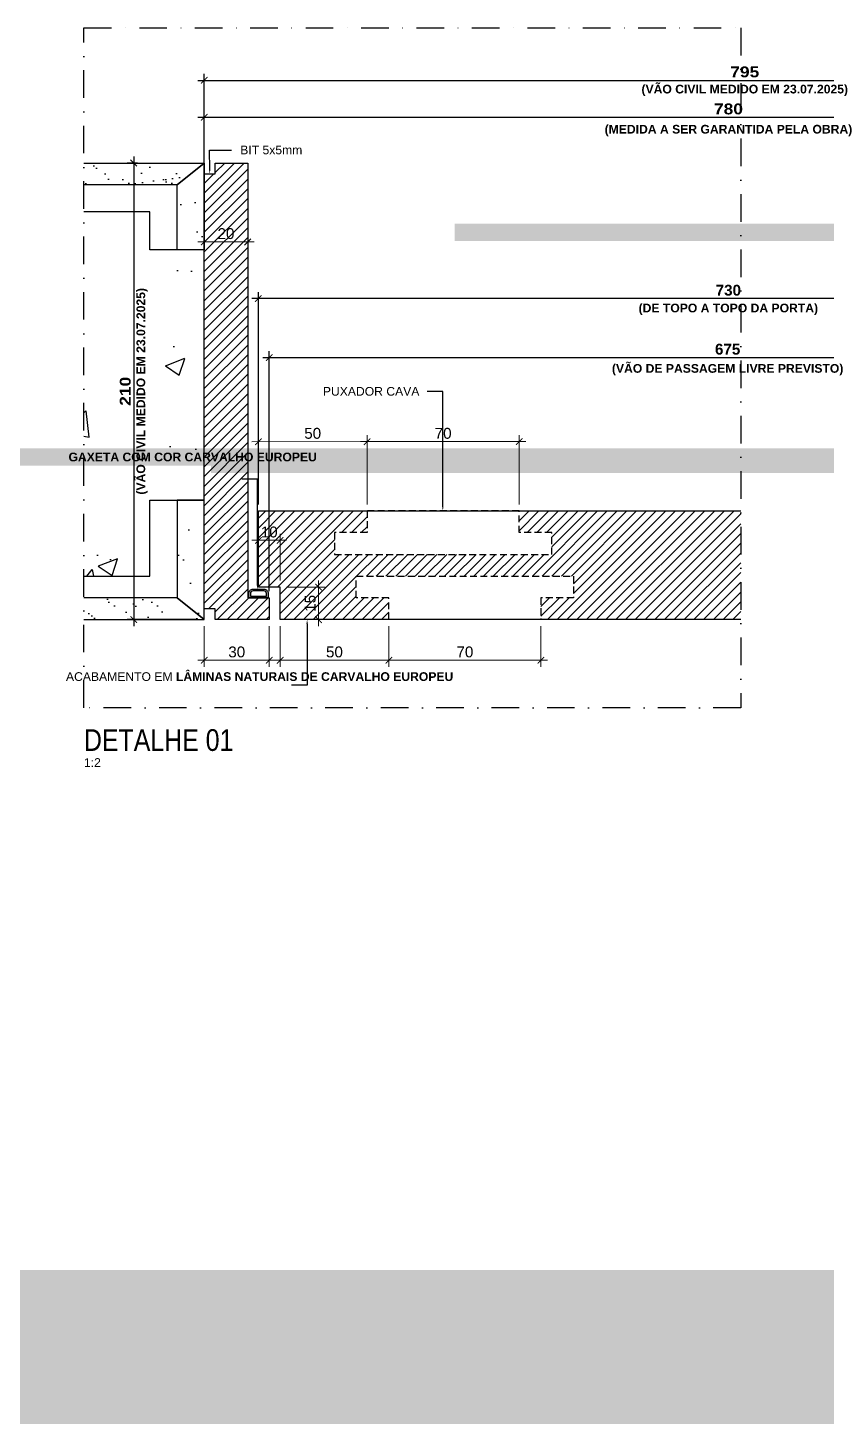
# Model space of a CAD drawing. Header units: millimetres. Extents: x -63251 to 507826, y 5339 to 217512.
# Drawn here: x 80951 to 81318, y 89180 to 89819 of the extents above; entities that cross this region are included whole.
import ezdxf
from ezdxf import colors
from ezdxf.entities.mleader import LeaderData, LeaderLine
from ezdxf.math import Vec2, Vec3

# ---------------------------------------------------------------- set-up
doc = ezdxf.new("R2010")
doc.units = ezdxf.units.MM
doc.header["$PDMODE"] = 3
doc.linetypes.add('TRAÇO 1-1', pattern=[9.525, 6.35, -3.175])
doc.linetypes.add('TRAÇO E PONTO 1-1', pattern=[25.4, 12.7, -6.35, 0, -6.35])
for name, color, linetype in [('AC-EQUIPAMENTO', 7, 'Continuous'), ('COTAS', 9, 'Continuous'), ('HACHURA', 21, 'Continuous'), ('LAYOUT', 4, 'Continuous'), ('MARCENARIA', 4, 'Continuous'), ('MARCENARIA . M', 4, 'Continuous'), ('PAREDE', 94, 'Continuous'), ('PROJEÇÃO', 8, 'Continuous'), ('TEXTO', 105, 'Continuous'), ('TEXTO TRAÇO PONTO', 105, 'TRAÇO E PONTO 1-1')]:
    doc.layers.add(name, color=color, linetype=linetype)
doc.layers.add('ARQ-COTA', color=12, linetype='Continuous', lineweight=9)
doc.styles.add('1-1', font='arial.ttf', dxfattribs={"height": 0.2})
doc.styles.add('MEDIDA OFICIAL', font='ariblk.ttf')
doc.styles.add('PADRÃO', font='arial.ttf')
doc.styles.add('PADRÃO NEGRITO', font='arialbd.ttf')
doc.styles.add('TITULO', font='swissck.ttf')
doc.dimstyles.new('1-2', dxfattribs={"dimscale": 2, "dimtxt": 2.5, "dimasz": 1.5, "dimexe": 1.5, "dimexo": 1.5, "dimtad": 1, "dimtxsty": 'PADRÃO', "dimblk": 'ARCHTICK', "dimcen": 2.5, "dimdle": 1.5, "dimclrd": 9, "dimclre": 9, "dimclrt": 6, "dimadec": 0, "dimazin": 0, "dimtfac": 1, "dimtmove": 0, "dimatfit": 3, "dimfxl": 1.25, "dimlwd": -1, "dimlwe": -1, "dimarcsym": 0})
doc.dimstyles.new('1-2 AZUL', dxfattribs={"dimscale": 2, "dimtxt": 2.5, "dimasz": 1.5, "dimexe": 1.5, "dimexo": 1.5, "dimtad": 1, "dimtxsty": 'PADRÃO NEGRITO', "dimblk": 'ARCHTICK', "dimcen": 2.5, "dimdle": 1.5, "dimclrd": 9, "dimclre": 9, "dimclrt": 170, "dimadec": 0, "dimazin": 0, "dimtfac": 1, "dimtmove": 0, "dimatfit": 3, "dimfxl": 1.25, "dimlwd": -1, "dimlwe": -1, "dimarcsym": 0})
doc.dimstyles.new('1-2 VERDE', dxfattribs={"dimscale": 2, "dimtxt": 2.5, "dimasz": 1.5, "dimexe": 1.5, "dimexo": 1.5, "dimtad": 1, "dimtxsty": 'PADRÃO NEGRITO', "dimblk": 'ARCHTICK', "dimcen": 2.5, "dimdle": 1.5, "dimclrd": 9, "dimclre": 9, "dimclrt": 102, "dimadec": 0, "dimazin": 0, "dimtfac": 1, "dimtmove": 0, "dimatfit": 3, "dimfxl": 1.25, "dimlwd": -1, "dimlwe": -1, "dimarcsym": 0})
doc.dimstyles.new('Med. Ofic.1-2', dxfattribs={"dimscale": 2, "dimtxt": 2.5, "dimasz": 1.5, "dimexe": 1.5, "dimexo": 1.5, "dimtad": 1, "dimtxsty": 'MEDIDA OFICIAL', "dimblk": 'ARCHTICK', "dimcen": 2.5, "dimdle": 1.5, "dimclrd": 9, "dimclre": 9, "dimclrt": 10, "dimadec": 0, "dimazin": 0, "dimtfac": 1, "dimtmove": 0, "dimatfit": 3, "dimfxl": 1.25, "dimlwd": -1, "dimlwe": -1, "dimarcsym": 0})

# ---------------------------------------------------------------- blocks, each defined once
blk = doc.blocks.new('_ArchTick')
at = {"color": 0, "linetype": 'ByBlock', "const_width": 0.15}
blk.add_lwpolyline([(-0.5, -0.5), (0.5, 0.5)], dxfattribs=at)
blk = doc.blocks.new('*D1180')
at = {"layer": 'COTAS', "color": 9, "transparency": 16777216}
for p, q in [((81061.88, 89559.75), (81061.88, 89670.28)), ((81439.26, 89661.75), (81439.26, 89670.28)), ((81058.88, 89667.28), (81442.26, 89667.28))]:
    blk.add_line(p, q, dxfattribs=at)
at = {"layer": 'Defpoints', "color": 0, "transparency": 16777216}
for p in [(81439.26, 89667.28), (81439.26, 89658.75), (81061.88, 89556.75)]:
    blk.add_point(p, dxfattribs=at)
at = {"layer": 'COTAS', "color": 9, "transparency": 16777216, "xscale": 3, "yscale": 3, "zscale": 3, "rotation": 180}
blk.add_blockref('_ArchTick', (81061.88, 89667.28), dxfattribs=at)
at = {"layer": 'COTAS', "color": 9, "transparency": 16777216, "xscale": 3, "yscale": 3, "zscale": 3}
blk.add_blockref('_ArchTick', (81439.26, 89667.28), dxfattribs=at)
at = {"layer": 'COTAS', "color": 102, "transparency": 16777216, "insert": (81272.76, 89671.08), "char_height": 5, "attachment_point": 5, "style": 'PADRÃO NEGRITO'}
blk.add_mtext('675', dxfattribs=at)
blk = doc.blocks.new('*D1181')
at = {"layer": 'COTAS', "color": 9, "linetype": 'Continuous', "transparency": 16777216}
blk.add_line((81517.28, 89777.75), (81028.98, 89777.75), dxfattribs=at)
at = {"layer": 'COTAS', "color": 9, "transparency": 16777216}
for p, q in [((81031.98, 89734.75), (81031.98, 89780.75)), ((81514.28, 89754.75), (81514.28, 89780.75))]:
    blk.add_line(p, q, dxfattribs=at)
at = {"layer": 'Defpoints', "color": 0, "transparency": 16777216}
for p in [(81031.98, 89777.75), (81514.28, 89751.75), (81031.98, 89731.75)]:
    blk.add_point(p, dxfattribs=at)
at = {"layer": 'COTAS', "color": 9, "transparency": 16777216, "xscale": 3, "yscale": 3, "zscale": 3, "rotation": 180}
blk.add_blockref('_ArchTick', (81031.98, 89777.75), dxfattribs=at)
at = {"layer": 'COTAS', "color": 9, "transparency": 16777216, "xscale": 3, "yscale": 3, "zscale": 3}
blk.add_blockref('_ArchTick', (81514.28, 89777.75), dxfattribs=at)
at = {"layer": 'COTAS', "color": 10, "transparency": 16777216, "insert": (81273.13, 89781.59), "char_height": 5, "width": 19.6635, "attachment_point": 5, "style": 'MEDIDA OFICIAL'}
blk.add_mtext('780', dxfattribs=at)
blk = doc.blocks.new('*D1182')
at = {"layer": 'COTAS', "color": 9, "transparency": 16777216}
for p, q in [((81492.28, 89694.4), (81053.88, 89694.4)), ((81056.88, 89599.73), (81056.88, 89697.4)), ((81489.28, 89599.77), (81489.28, 89697.4))]:
    blk.add_line(p, q, dxfattribs=at)
at = {"layer": 'Defpoints', "color": 0, "transparency": 16777216}
for p in [(81056.88, 89694.4), (81056.88, 89596.73), (81489.28, 89596.77)]:
    blk.add_point(p, dxfattribs=at)
at = {"layer": 'COTAS', "color": 9, "transparency": 16777216, "xscale": 3, "yscale": 3, "zscale": 3, "rotation": 180}
blk.add_blockref('_ArchTick', (81056.88, 89694.4), dxfattribs=at)
at = {"layer": 'COTAS', "color": 9, "transparency": 16777216, "xscale": 3, "yscale": 3, "zscale": 3}
blk.add_blockref('_ArchTick', (81489.28, 89694.4), dxfattribs=at)
at = {"layer": 'COTAS', "color": 170, "transparency": 16777216, "insert": (81273.08, 89698.2), "char_height": 5, "width": 38.6988, "attachment_point": 5, "style": 'PADRÃO NEGRITO'}
blk.add_mtext('730', dxfattribs=at)
blk = doc.blocks.new('*D1183')
at = {"layer": 'COTAS', "color": 9, "transparency": 16777216}
for p, q in [((81031.98, 89734.75), (81031.98, 89797.78)), ((81529.28, 89778.33), (81529.28, 89797.78))]:
    blk.add_line(p, q, dxfattribs=at)
at = {"layer": 'COTAS', "color": 9, "linetype": 'Continuous', "transparency": 16777216}
blk.add_line((81028.98, 89794.78), (81532.28, 89794.78), dxfattribs=at)
at = {"layer": 'Defpoints', "color": 0, "transparency": 16777216}
for p in [(81529.28, 89794.78), (81529.28, 89775.33), (81031.98, 89731.75)]:
    blk.add_point(p, dxfattribs=at)
at = {"layer": 'COTAS', "color": 9, "transparency": 16777216, "xscale": 3, "yscale": 3, "zscale": 3, "rotation": 180}
blk.add_blockref('_ArchTick', (81031.98, 89794.78), dxfattribs=at)
at = {"layer": 'COTAS', "color": 9, "transparency": 16777216, "xscale": 3, "yscale": 3, "zscale": 3}
blk.add_blockref('_ArchTick', (81529.28, 89794.78), dxfattribs=at)
at = {"layer": 'COTAS', "color": 10, "transparency": 16777216, "insert": (81280.63, 89798.62), "char_height": 5, "width": 26.8812, "attachment_point": 5, "style": 'MEDIDA OFICIAL'}
blk.add_mtext('795', dxfattribs=at)
blk = doc.blocks.new('*D852')
at = {"layer": 'COTAS', "color": 9, "linetype": 'Continuous', "transparency": 16777216}
blk.add_line((80999.51, 89759.75), (80999.51, 89543.75), dxfattribs=at)
at = {"layer": 'COTAS', "color": 9, "transparency": 16777216}
for p, q in [((81001.31, 89756.75), (80996.51, 89756.75)), ((81028.98, 89546.75), (80996.51, 89546.75))]:
    blk.add_line(p, q, dxfattribs=at)
at = {"layer": 'Defpoints', "color": 0, "transparency": 16777216}
for p in [(81004.31, 89756.75), (80999.51, 89546.75), (81031.98, 89546.75)]:
    blk.add_point(p, dxfattribs=at)
at = {"layer": 'COTAS', "color": 9, "transparency": 16777216, "xscale": 3, "yscale": 3, "zscale": 3}
for p, rotation in [((80999.51, 89756.75), 90), ((80999.51, 89546.75), 270)]:
    blk.add_blockref('_ArchTick', p, dxfattribs=dict(at, rotation=rotation))
at = {"layer": 'COTAS', "color": 10, "transparency": 16777216, "insert": (80995.67, 89651.75), "char_height": 5, "attachment_point": 5, "rotation": 90, "style": 'MEDIDA OFICIAL'}
blk.add_mtext('210', dxfattribs=at)
blk = doc.blocks.new('*D853')
at = {"layer": 'ARQ-COTA', "color": 9, "transparency": 16777216}
for p, q in [((81066.88, 89543.75), (81066.88, 89525.04)), ((81116.88, 89543.75), (81116.88, 89525.04)), ((81063.88, 89528.04), (81119.88, 89528.04))]:
    blk.add_line(p, q, dxfattribs=at)
at = {"layer": 'Defpoints', "color": 0, "transparency": 16777216}
for p in [(81066.88, 89546.75), (81116.88, 89546.75), (81116.88, 89528.04)]:
    blk.add_point(p, dxfattribs=at)
at = {"layer": 'ARQ-COTA', "color": 9, "transparency": 16777216, "xscale": 3, "yscale": 3, "zscale": 3, "rotation": 180}
blk.add_blockref('_ArchTick', (81066.88, 89528.04), dxfattribs=at)
at = {"layer": 'ARQ-COTA', "color": 9, "transparency": 16777216, "xscale": 3, "yscale": 3, "zscale": 3}
blk.add_blockref('_ArchTick', (81116.88, 89528.04), dxfattribs=at)
at = {"layer": 'ARQ-COTA', "color": 6, "transparency": 16777216, "insert": (81091.88, 89531.85), "char_height": 5, "attachment_point": 5, "style": 'PADRÃO'}
blk.add_mtext('50', dxfattribs=at)
blk = doc.blocks.new('*D854')
at = {"layer": 'ARQ-COTA', "color": 9, "transparency": 16777216}
for p, q in [((81056.88, 89599.73), (81056.87, 89631.57)), ((81106.88, 89599.75), (81106.87, 89631.59)), ((81053.87, 89628.57), (81109.87, 89628.59))]:
    blk.add_line(p, q, dxfattribs=at)
at = {"layer": 'Defpoints', "color": 0, "transparency": 16777216}
for p in [(81106.87, 89628.59), (81056.88, 89596.73), (81106.88, 89596.75)]:
    blk.add_point(p, dxfattribs=at)
at = {"layer": 'ARQ-COTA', "color": 9, "transparency": 16777216, "xscale": 3, "yscale": 3, "zscale": 3}
for p, rotation in [((81056.87, 89628.57), 180.0217542838562), ((81106.87, 89628.59), 0.02175428385618546)]:
    blk.add_blockref('_ArchTick', p, dxfattribs=dict(at, rotation=rotation))
at = {"layer": 'ARQ-COTA', "color": 6, "transparency": 16777216, "insert": (81081.87, 89632.39), "char_height": 5, "attachment_point": 5, "rotation": 0.02175, "style": 'PADRÃO'}
blk.add_mtext('50', dxfattribs=at)
blk = doc.blocks.new('*D855')
at = {"layer": 'ARQ-COTA', "color": 9, "transparency": 16777216}
for p, q in [((81106.88, 89599.75), (81106.88, 89631.59)), ((81176.88, 89599.75), (81176.88, 89631.59)), ((81103.88, 89628.59), (81179.88, 89628.59))]:
    blk.add_line(p, q, dxfattribs=at)
at = {"layer": 'Defpoints', "color": 0, "transparency": 16777216}
for p in [(81176.88, 89628.59), (81106.88, 89596.75), (81176.88, 89596.75)]:
    blk.add_point(p, dxfattribs=at)
at = {"layer": 'ARQ-COTA', "color": 9, "transparency": 16777216, "xscale": 3, "yscale": 3, "zscale": 3, "rotation": 180}
blk.add_blockref('_ArchTick', (81106.88, 89628.59), dxfattribs=at)
at = {"layer": 'ARQ-COTA', "color": 9, "transparency": 16777216, "xscale": 3, "yscale": 3, "zscale": 3}
blk.add_blockref('_ArchTick', (81176.88, 89628.59), dxfattribs=at)
at = {"layer": 'ARQ-COTA', "color": 6, "transparency": 16777216, "insert": (81141.88, 89632.4), "char_height": 5, "attachment_point": 5, "style": 'PADRÃO'}
blk.add_mtext('70', dxfattribs=at)
blk = doc.blocks.new('*D856')
at = {"layer": 'ARQ-COTA', "color": 9, "transparency": 16777216}
for p, q in [((81116.88, 89543.75), (81116.88, 89525.04)), ((81186.88, 89543.75), (81186.88, 89525.04)), ((81113.88, 89528.04), (81189.88, 89528.04))]:
    blk.add_line(p, q, dxfattribs=at)
at = {"layer": 'Defpoints', "color": 0, "transparency": 16777216}
for p in [(81116.88, 89546.75), (81186.88, 89546.75), (81186.88, 89528.04)]:
    blk.add_point(p, dxfattribs=at)
at = {"layer": 'ARQ-COTA', "color": 9, "transparency": 16777216, "xscale": 3, "yscale": 3, "zscale": 3, "rotation": 180}
blk.add_blockref('_ArchTick', (81116.88, 89528.04), dxfattribs=at)
at = {"layer": 'ARQ-COTA', "color": 9, "transparency": 16777216, "xscale": 3, "yscale": 3, "zscale": 3}
blk.add_blockref('_ArchTick', (81186.88, 89528.04), dxfattribs=at)
at = {"layer": 'ARQ-COTA', "color": 6, "transparency": 16777216, "insert": (81151.88, 89531.85), "char_height": 5, "attachment_point": 5, "style": 'PADRÃO'}
blk.add_mtext('70', dxfattribs=at)
blk = doc.blocks.new('*D857')
at = {"layer": 'ARQ-COTA', "color": 9, "transparency": 16777216}
for p, q in [((81056.88, 89564.71), (81056.88, 89586.21)), ((81066.88, 89564.71), (81066.88, 89586.21)), ((81053.88, 89583.21), (81069.88, 89583.21))]:
    blk.add_line(p, q, dxfattribs=at)
at = {"layer": 'Defpoints', "color": 0, "transparency": 16777216}
for p in [(81066.88, 89583.21), (81056.88, 89561.71), (81066.88, 89561.71)]:
    blk.add_point(p, dxfattribs=at)
at = {"layer": 'ARQ-COTA', "color": 9, "transparency": 16777216, "xscale": 3, "yscale": 3, "zscale": 3, "rotation": 180}
blk.add_blockref('_ArchTick', (81056.88, 89583.21), dxfattribs=at)
at = {"layer": 'ARQ-COTA', "color": 9, "transparency": 16777216, "xscale": 3, "yscale": 3, "zscale": 3}
blk.add_blockref('_ArchTick', (81066.88, 89583.21), dxfattribs=at)
at = {"layer": 'ARQ-COTA', "color": 6, "transparency": 16777216, "insert": (81061.88, 89587.01), "char_height": 5, "attachment_point": 5, "style": 'PADRÃO'}
blk.add_mtext('10', dxfattribs=at)
blk = doc.blocks.new('*D858')
at = {"layer": 'ARQ-COTA', "color": 9, "transparency": 16777216}
for p, q in [((81031.98, 89543.75), (81031.98, 89525.04)), ((81061.88, 89543.75), (81061.88, 89525.04)), ((81064.88, 89528.04), (81028.98, 89528.04))]:
    blk.add_line(p, q, dxfattribs=at)
at = {"layer": 'Defpoints', "color": 0, "transparency": 16777216}
for p in [(81031.98, 89546.75), (81061.88, 89546.75), (81031.98, 89528.04)]:
    blk.add_point(p, dxfattribs=at)
at = {"layer": 'ARQ-COTA', "color": 9, "transparency": 16777216, "xscale": 3, "yscale": 3, "zscale": 3, "rotation": 180}
blk.add_blockref('_ArchTick', (81031.98, 89528.04), dxfattribs=at)
at = {"layer": 'ARQ-COTA', "color": 9, "transparency": 16777216, "xscale": 3, "yscale": 3, "zscale": 3}
blk.add_blockref('_ArchTick', (81061.88, 89528.04), dxfattribs=at)
at = {"layer": 'ARQ-COTA', "color": 6, "transparency": 16777216, "insert": (81046.93, 89531.85), "char_height": 5, "attachment_point": 5, "style": 'PADRÃO'}
blk.add_mtext('30', dxfattribs=at)
blk = doc.blocks.new('*D859')
at = {"layer": 'ARQ-COTA', "color": 9, "transparency": 16777216}
for p, q in [((81069.88, 89561.71), (81087.57, 89561.71)), ((81084.57, 89543.75), (81084.57, 89564.71)), ((81085.77, 89546.75), (81087.57, 89546.75))]:
    blk.add_line(p, q, dxfattribs=at)
at = {"layer": 'Defpoints', "color": 0, "transparency": 16777216}
for p in [(81066.88, 89561.71), (81084.57, 89561.71), (81082.77, 89546.75)]:
    blk.add_point(p, dxfattribs=at)
at = {"layer": 'ARQ-COTA', "color": 9, "transparency": 16777216, "xscale": 3, "yscale": 3, "zscale": 3}
for p, rotation in [((81084.57, 89561.71), 90), ((81084.57, 89546.75), 270)]:
    blk.add_blockref('_ArchTick', p, dxfattribs=dict(at, rotation=rotation))
at = {"layer": 'ARQ-COTA', "color": 6, "transparency": 16777216, "insert": (81080.76, 89554.23), "char_height": 5, "attachment_point": 5, "rotation": 90, "style": 'PADRÃO'}
blk.add_mtext('15', dxfattribs=at)
blk = doc.blocks.new('dfbdfbdf')
at = {"layer": 'LAYOUT', "ltscale": 0.1}
h = blk.add_hatch(color=8, dxfattribs=at)
h.dxf.hatch_style = 1
h.paths.add_polyline_path([(-3.7, 0.8), (-3.7, 2, -0.414214), (-2.5, 3.2), (2.5, 3.2, -0.414214), (3.7, 2), (3.7, 0.8)], flags=16)
edge = h.paths.add_edge_path()
edge.add_line((-4.5, 0), (4.5, 0))
edge.add_line((4.5, 0), (4.5, 2))
edge.add_arc((2.5, 2), 2, 0, 90)
edge.add_line((2.5, 4), (-2.5, 4))
edge.add_arc((-2.5, 2), 2, 90, 180)
edge.add_line((-4.5, 2), (-4.5, 0))
at = {"layer": 'LAYOUT', "color": 21, "ltscale": 0.1}
blk.add_lwpolyline([(4.5, 0), (4.5, 2, 0.414214), (2.5, 4), (-2.5, 4, 0.414214), (-4.5, 2), (-4.5, 0), (4.5, 0)], format="xyb", dxfattribs=at)
blk.add_lwpolyline([(-3.7, 0.8), (-3.7, 2, -0.414214), (-2.5, 3.2), (2.5, 3.2, -0.414214), (3.7, 2), (3.7, 0.8)], format="xyb", close=True, dxfattribs=at)
blk = doc.blocks.new('*D860')
at = {"layer": 'ARQ-COTA', "color": 9, "transparency": 16777216}
blk.add_line((81028.98, 89720.46), (81054.98, 89720.46), dxfattribs=at)
at = {"layer": 'Defpoints', "color": 0, "transparency": 16777216}
for p in [(81031.98, 89720.46), (81051.98, 89720.46), (81051.98, 89720.46)]:
    blk.add_point(p, dxfattribs=at)
at = {"layer": 'ARQ-COTA', "color": 9, "transparency": 16777216, "xscale": 3, "yscale": 3, "zscale": 3, "rotation": 180}
blk.add_blockref('_ArchTick', (81031.98, 89720.46), dxfattribs=at)
at = {"layer": 'ARQ-COTA', "color": 9, "transparency": 16777216, "xscale": 3, "yscale": 3, "zscale": 3}
blk.add_blockref('_ArchTick', (81051.98, 89720.46), dxfattribs=at)
at = {"layer": 'ARQ-COTA', "color": 6, "transparency": 16777216, "insert": (81041.98, 89724.26), "char_height": 5, "attachment_point": 5, "style": 'PADRÃO'}
blk.add_mtext('20', dxfattribs=at)

msp = doc.modelspace()

# ---------------------------------------------------------------- hatches: boundary and pattern name
at = {"layer": 'AC-EQUIPAMENTO'}
h = msp.add_hatch(dxfattribs=at)
h.set_pattern_fill('ANSI31', color=8)
h.paths.add_polyline_path([(81051.984, 89756.751), (81036.984, 89756.751), (81037.167, 89751.751), (81032.167, 89751.751), (81031.984, 89551.751), (81036.984, 89551.751), (81036.984, 89546.751), (81061.881, 89546.751), (81061.881, 89556.751), (81051.984, 89556.751)])
h = msp.add_hatch(dxfattribs=at)
h.set_pattern_fill('ANSI31', color=8)
h.set_pattern_definition([(45, (21855.0595, -14150.524), (-2.24506403, 2.24506403), [])])
h.paths.add_polyline_path([(81056.879, 89596.723), (81106.881, 89596.741), (81106.881, 89586.741), (81091.881, 89586.741), (81091.881, 89576.741), (81191.881, 89576.741), (81191.881, 89586.741), (81176.881, 89586.741), (81176.881, 89596.741), (81278.867, 89596.741), (81278.867, 89546.741), (81186.881, 89546.741), (81186.881, 89556.741), (81201.881, 89556.751), (81201.881, 89566.751), (81101.881, 89566.741), (81101.881, 89556.741), (81116.881, 89556.751), (81116.881, 89546.751), (81066.881, 89546.741), (81066.881, 89561.742), (81056.879, 89561.723)])
at = {"layer": 'HACHURA'}
h = msp.add_hatch(dxfattribs=at)
h.set_pattern_fill('AR-CONC', color=21, scale=0.5)
h.set_pattern_definition([(50, (14451.58, -14769.994), (91.092334, -7.969543), [9.525, -104.775]), (355, (14451.58, -14769.99), (-17.62171, 95.52842), [7.62, -83.82029]), (100.451445, (14459.17, -14770.66), (73.470624, 87.558876), [8.095004, -89.04512]), (46.1842, (14451.58, -14744.6), (135.53952, -21.02116), [14.2875, -157.1625]), (96.63556, (14462.87, -14746.35), (118.70207, 123.71306), [12.14251, -133.5678]), (351.18415, (14451.58, -14744.6), (118.70207, 123.71306), [11.42998, -125.72987]), (21, (14464.28, -14750.944), (75.807196, -51.1326), [9.525, -104.775]), (326, (14464.28, -14750.94), (30.901014, 92.09398), [7.62, -83.82]), (71.451445, (14470.6, -14755.205), (106.70821, 40.961384), [8.095004, -89.04497]), (37.5, (14451.58, -14769.994), (1.544302, 42.2775194), [0, -82.804, 0, -85.09, 0, -84.1375]), (7.5, (14451.58, -14769.994), (33.409831, 50.090287), [0, -48.514, 0, -80.899, 0, -32.0675]), (327.5, (14423.257, -14769.994), (67.795298, -2.864372), [0, -31.75, 0, -99.06, 0, -131.445]), (317.5, (14410.56, -14769.994), (74.06459, 12.713246), [0, -41.275, 0, -65.786, 0, -93.345])])
h.paths.add_polyline_path([(80976.639, 89734.25), (80976.64, 89566.751), (81006.984, 89566.751), (81006.984, 89601.751), (81031.985, 89601.751), (81031.984, 89716.751), (81006.985, 89716.751), (81006.985, 89734.25)])
at = {"layer": 'MARCENARIA . M'}
h = msp.add_hatch(dxfattribs=at)
h.set_pattern_fill('AR-SAND', color=10, scale=0.25)
h.set_pattern_definition([(37.5, (12910.0655, -14460.172), (-0.4000078, 12.2353309), [0, -9.652, 0, -10.795, 0, -10.31875]), (7.5, (12910.065, -14460.172), (11.238082, 17.9206275), [0, -5.207, 0, -8.6995, 0, -3.33375]), (327.5, (12902.255, -14460.172), (19.7748093, 0.0359296), [0, -3.175, 0, -11.43, 0, -14.9225]), (317.5, (12902.255, -14460.172), (19.0889113, 5.573233), [0, -1.5875, 0, -7.493, 0, -8.5725])])
h.paths.add_polyline_path([(80976.639, 89756.751), (80976.639, 89746.75), (81019.485, 89746.75), (81031.985, 89756.751)])
h = msp.add_hatch(dxfattribs=at)
h.set_pattern_fill('AR-SAND', color=10, scale=0.5)
h.set_pattern_definition([(37.5, (15239.601, -22271.482), (-0.8000156, 24.470662), [0, -19.304, 0, -21.59, 0, -20.6375]), (7.5, (15239.6, -22271.482), (22.476164, 35.841255), [0, -10.414, 0, -17.399, 0, -6.6675]), (327.5, (15223.98, -22271.482), (39.5496185, 0.0718592), [0, -6.35, 0, -22.86, 0, -29.845]), (317.5, (15223.98, -22271.482), (38.177823, 11.146466), [0, -3.175, 0, -14.986, 0, -17.145])])
h.paths.add_polyline_path([(81031.985, 89756.751), (81019.485, 89746.75), (81019.485, 89716.75), (81031.985, 89716.751)])
h = msp.add_hatch(dxfattribs=at)
h.set_pattern_fill('AR-SAND', color=10, scale=0.5)
h.set_pattern_definition([(37.5, (15239.601, -22197.481), (-0.8000156, 24.470662), [0, -19.304, 0, -21.59, 0, -20.6375]), (7.5, (15239.6, -22197.48), (22.476164, 35.841255), [0, -10.414, 0, -17.399, 0, -6.6675]), (327.5, (15223.98, -22197.481), (39.5496185, 0.0718592), [0, -6.35, 0, -22.86, 0, -29.845]), (317.5, (15223.98, -22197.48), (38.177823, 11.146466), [0, -3.175, 0, -14.986, 0, -17.145])])
h.paths.add_polyline_path([(81031.985, 89546.752), (81019.485, 89556.752), (81019.485, 89601.751), (81031.985, 89601.751)])
h = msp.add_hatch(dxfattribs=at)
h.set_pattern_fill('AR-SAND', color=10, scale=0.25)
h.set_pattern_definition([(37.5, (12910.0655, -14368.172), (-0.4000078, 12.2353309), [0, -9.652, 0, -10.795, 0, -10.31875]), (7.5, (12910.065, -14368.172), (11.238082, 17.9206275), [0, -5.207, 0, -8.6995, 0, -3.33375]), (327.5, (12902.255, -14368.172), (19.7748093, 0.0359296), [0, -3.175, 0, -11.43, 0, -14.9225]), (317.5, (12902.255, -14368.172), (19.0889113, 5.573233), [0, -1.5875, 0, -7.493, 0, -8.5725])])
h.paths.add_polyline_path([(80976.639, 89546.751), (80976.639, 89556.751), (81019.485, 89556.751), (81031.985, 89546.751)])

# ---------------------------------------------------------------- linework, layer by layer
at = {"layer": 'MARCENARIA'}
for points in [[(81031.984, 89551.751), (81031.984, 89751.751), (81036.984, 89751.751), (81036.984, 89756.751), (81051.984, 89756.751), (81051.984, 89556.751), (81061.881, 89556.751), (81061.881, 89546.751), (81036.984, 89546.751), (81036.984, 89551.751), (81031.984, 89551.751)], [(81066.881, 89546.751), (81066.881, 89561.713), (81056.88, 89561.713), (81056.879, 89596.732), (81278.867, 89596.741)], [(81278.867, 89546.751), (81066.881, 89546.751)]]:
    msp.add_lwpolyline(points, dxfattribs=at)
at = {"layer": 'PAREDE', "color": 10, "linetype": 'ByBlock'}
for points in [[(80976.639, 89756.751), (81031.985, 89756.751), (81019.485, 89746.75), (80976.639, 89746.75)], [(80976.639, 89546.751), (81031.985, 89546.751), (81019.485, 89556.751), (80976.639, 89556.751)]]:
    msp.add_lwpolyline(points, dxfattribs=at)
for points in [[(81019.485, 89746.75), (81031.985, 89756.751), (81031.985, 89716.751), (81019.485, 89716.751)], [(81019.485, 89556.751), (81031.985, 89546.751), (81031.985, 89601.751), (81019.485, 89601.751)]]:
    msp.add_lwpolyline(points, close=True, dxfattribs=at)
at = {"layer": 'PAREDE'}
msp.add_lwpolyline([(80976.639, 89566.751), (81006.984, 89566.751), (81006.984, 89601.751), (81031.985, 89601.751), (81031.984, 89716.751), (81006.984, 89716.751), (81006.985, 89734.25), (80976.639, 89734.25)], dxfattribs=at)
at = {"layer": 'PROJEÇÃO', "color": 21, "linetype": 'TRAÇO 1-1', "ltscale": 0.5}
for points in [[(81176.881, 89596.751), (81106.881, 89596.751), (81106.881, 89586.751), (81091.881, 89586.751), (81091.881, 89576.751), (81191.881, 89576.751), (81191.881, 89586.751), (81176.881, 89586.751)], [(81186.881, 89546.751), (81116.881, 89546.751), (81116.881, 89556.751), (81101.881, 89556.751), (81101.881, 89566.751), (81201.881, 89566.751), (81201.881, 89556.751), (81186.881, 89556.751)]]:
    msp.add_lwpolyline(points, close=True, dxfattribs=at)
at = {"layer": 'TEXTO TRAÇO PONTO'}
msp.add_lwpolyline([(80976.639, 89506.21), (80976.639, 89818.957), (81278.867, 89818.957), (81278.867, 89506.21)], close=True, dxfattribs=at)

# ---------------------------------------------------------------- block references
at = {"layer": 'COTAS', "xscale": -1}
msp.add_blockref('dfbdfbdf', (81056.932, 89556.751), dxfattribs=at)

# ---------------------------------------------------------------- texts
at = {"layer": 'COTAS', "color": 10, "char_height": 4, "attachment_point": 2, "style": 'PADRÃO NEGRITO'}
for s, insert, width in [('(VÃO CIVIL MEDIDO EM 23.07.2025)', (81280.633, 89792.752), 135), ('(MEDIDA A SER GARANTIDA PELA OBRA)', (81273.133, 89774.297), 135), ('{\\C102;(VÃO DE PASSAGEM LIVRE PREVISTO)}', (81272.759, 89664.28), 118.74443)]:
    msp.add_mtext(s, dxfattribs=dict(at, insert=insert, width=width))
at = {"layer": 'COTAS', "color": 10, "insert": (81006.007, 89651.751), "char_height": 4, "width": 135, "attachment_point": 8, "rotation": 90, "style": 'PADRÃO NEGRITO'}
msp.add_mtext('(VÃO CIVIL MEDIDO EM 23.07.2025)', dxfattribs=at)
at = {"layer": 'COTAS', "color": 170, "insert": (81273.08, 89692.059), "char_height": 4, "width": 130.21319, "attachment_point": 2, "style": 'PADRÃO NEGRITO'}
msp.add_mtext('(DE TOPO A TOPO DA PORTA)', dxfattribs=at)
at = {"layer": 'TEXTO', "color": 1, "insert": (80976.639, 89486.21), "char_height": 10, "width": 220.061, "attachment_point": 7, "style": 'TITULO'}
msp.add_mtext('DETALHE 01', dxfattribs=at)
at = {"layer": 'TEXTO', "insert": (80976.639, 89483.01), "char_height": 4, "width": 48, "attachment_point": 1, "style": 'PADRÃO'}
msp.add_mtext('1:2', dxfattribs=at)

# ---------------------------------------------------------------- dimensions: what is measured, and where the dimension line sits
at = {"layer": 'ARQ-COTA'}
dim = msp.add_linear_dim(base=(81051.984, 89720.462), p1=(81031.984, 89720.462), p2=(81051.984, 89720.462), angle=180, dimstyle='1-2', dxfattribs=at)
dim.commit()
dim.dimension.update_dxf_attribs({"geometry": '*D860', "text_midpoint": (81041.984, 89724.265)})
for p1, p2, distance, picture, middle in [((81056.879, 89596.732), (81106.881, 89596.751), 31.842, '*D854', (81081.866, 89632.387)), ((81066.881, 89546.751), (81116.881, 89546.751), -18.708, '*D853', (81091.881, 89531.846)), ((81116.881, 89546.751), (81186.881, 89546.751), -18.708, '*D856', (81151.881, 89531.846))]:
    dim = msp.add_aligned_dim(p1=p1, p2=p2, distance=distance, dimstyle='1-2', dxfattribs=at)
    dim.commit()
    dim.dimension.update_dxf_attribs({"geometry": picture, "text_midpoint": middle})
for base, p1, p2, picture, middle in [((81176.881, 89628.594), (81106.881, 89596.751), (81176.881, 89596.751), '*D855', (81141.881, 89632.397)), ((81066.881, 89583.207), (81056.88, 89561.713), (81066.881, 89561.713), '*D857', (81061.88, 89587.01))]:
    dim = msp.add_linear_dim(base=base, p1=p1, p2=p2, dimstyle='1-2', dxfattribs=at)
    dim.commit()
    dim.dimension.update_dxf_attribs({"geometry": picture, "text_midpoint": middle})
dim = msp.add_linear_dim(base=(81084.565, 89561.713), p1=(81082.77, 89546.751), p2=(81066.881, 89561.713), angle=90, dimstyle='1-2', override={"dimdec": 0}, dxfattribs=at)
dim.commit()
dim.dimension.update_dxf_attribs({"geometry": '*D859', "text_midpoint": (81080.763, 89554.232)})
dim = msp.add_linear_dim(base=(81031.984, 89528.043), p1=(81061.881, 89546.751), p2=(81031.984, 89546.751), text='30', dimstyle='1-2', dxfattribs=at)
dim.commit()
dim.dimension.update_dxf_attribs({"geometry": '*D858', "text_midpoint": (81046.932, 89531.848)})
at = {"layer": 'COTAS'}
dim = msp.add_linear_dim(base=(81529.28, 89794.781), p1=(81031.985, 89731.75), p2=(81529.28, 89775.325), angle=180, text='795', dimstyle='Med. Ofic.1-2', dxfattribs=at)
dim.commit()
dim.dimension.update_dxf_attribs({"geometry": '*D1183', "text_midpoint": (81280.633, 89794.781), "dimtype": 160})
for base, p1, p2, text, dimstyle, picture, middle in [((81031.985, 89777.75), (81514.28, 89751.751), (81031.985, 89731.751), '780', 'Med. Ofic.1-2', '*D1181', (81273.133, 89781.585)), ((81056.879, 89694.399), (81489.281, 89596.77), (81056.879, 89596.732), '730', '1-2 AZUL', '*D1182', (81273.08, 89698.202))]:
    dim = msp.add_linear_dim(base=base, p1=p1, p2=p2, angle=180, text=text, dimstyle=dimstyle, dxfattribs=at)
    dim.commit()
    dim.dimension.update_dxf_attribs({"geometry": picture, "text_midpoint": middle})
dim = msp.add_linear_dim(base=(80999.509, 89546.751), p1=(81004.312, 89756.751), p2=(81031.985, 89546.751), angle=90, dimstyle='Med. Ofic.1-2', dxfattribs=at)
dim.commit()
dim.dimension.update_dxf_attribs({"geometry": '*D852', "text_midpoint": (80995.674, 89651.751)})
dim = msp.add_linear_dim(base=(81439.26, 89667.28), p1=(81061.881, 89556.751), p2=(81439.26, 89658.755), text='675', dimstyle='1-2 VERDE', dxfattribs=at)
dim.commit()
dim.dimension.update_dxf_attribs({"geometry": '*D1180', "text_midpoint": (81272.759, 89667.28), "dimtype": 160})

# ---------------------------------------------------------------- leaders
at = {"layer": 'COTAS', "ltscale": 0.4}
ml = msp.add_multileader_mtext('Standard', dxfattribs=at)
ml.set_content('BIT 5x5mm', color=105, style='1-1')
ml.set_leader_properties(color=256, linetype='ByLayer', lineweight=-1)
ml.build(insert=Vec2(0, 0))
ml.multileader.update_dxf_attribs({"text_left_attachment_type": 2, "text_right_attachment_type": 2, "dogleg_length": 0.36, "arrow_head_size": 2, "scale": 20})
ctx = ml.context
ctx.base_point, ctx.scale, ctx.arrow_head_size, ctx.landing_gap_size, ctx.plane_origin = Vec3(81044.528, 89762.732), 20, 2, 4, Vec3(80975.553, 89729.521)
ctx.left_attachment, ctx.right_attachment = 2, 2
notes = []
notes.append((ctx, [(0, (1, 1, 0), (81034.47, 89762.732), (1, 0), 10.059, [(0, [(81034.477, 89751.751)], 0, [])])]))
ctx.mtext.insert, ctx.mtext.width, ctx.mtext.flow_direction = Vec3(81048.528, 89764.766), 80.51012, 5
ml = msp.add_multileader_mtext('Standard', dxfattribs=at)
ml.set_content('PUXADOR CAVA', color=105, style='1-1')
ml.set_leader_properties(color=256, linetype='ByLayer', lineweight=-1)
ml.build(insert=Vec2(0, 0))
ml.multileader.update_dxf_attribs({"text_left_attachment_type": 2, "text_right_attachment_type": 2, "dogleg_length": 0.36, "arrow_head_size": 2, "scale": 20})
ctx = ml.context
ctx.base_point, ctx.scale, ctx.arrow_head_size, ctx.landing_gap_size, ctx.plane_origin = Vec3(81082.553, 89651.67), 20, 2, 4, Vec3(81200.651, 89597.132)
ctx.left_attachment, ctx.right_attachment = 2, 2
notes.append((ctx, [(0, (1, 1, 0), (81141.734, 89651.67), (-1, 0), 7.2, [(0, [(81141.719, 89596.737)], 0, [])])]))
ctx.mtext.insert, ctx.mtext.width, ctx.mtext.flow_direction = Vec3(81086.553, 89653.74), 80.51012, 5
ml = msp.add_multileader_mtext('Standard', dxfattribs=at)
ml.set_content('ACABAMENTO EM {\\fArial|b1|i0|c0|p34;LÂMINAS NATURAIS DE CARVALHO EUROPEU}', color=105, style='1-1')
ml.set_leader_properties(color=256, linetype='ByLayer', lineweight=-1)
ml.build(insert=Vec2(0, 0))
ml.multileader.update_dxf_attribs({"text_left_attachment_type": 2, "text_right_attachment_type": 2, "dogleg_length": 0.36, "arrow_head_size": 2, "scale": 20})
ctx = ml.context
ctx.base_point, ctx.scale, ctx.arrow_head_size, ctx.landing_gap_size, ctx.plane_origin = Vec3(80964.364, 89516.617), 20, 2, 4, Vec3(81020.363, 89546.356)
ctx.left_attachment, ctx.right_attachment = 2, 2
notes.append((ctx, [(1, (1, 1, 0), (81079.294, 89516.617), (-1, 0), 7.2, [(0, [(81079.294, 89546.751)], 0, [])])]))
ctx.mtext.insert, ctx.mtext.width, ctx.mtext.flow_direction = Vec3(80968.364, 89522.537), 104.28206, 5
at = {"layer": 'COTAS'}
ml = msp.add_multileader_mtext('Standard', dxfattribs=at)
ml.set_content('{\\fArial|b1|i0|c0|p34;\\C10;ATENÇÃO PARKET!\\P}PAINEL E PORTA RIPADOS EM {\\fArial|b1|i0|c0|p34;CABREUVA BRANCA PREMIUM 18*5+5*900 À 2200mm}', color=105, style='1-1')
ml.set_leader_properties(color=256, linetype='ByLayer', lineweight=-1)
ml.build(insert=Vec2(0, 0))
ml.multileader.update_dxf_attribs({"text_left_attachment_type": 2, "text_right_attachment_type": 2, "dogleg_length": 0.36, "arrow_head_size": 15, "scale": 200})
ctx = ml.context
ctx.base_point, ctx.scale, ctx.char_height, ctx.arrow_head_size, ctx.landing_gap_size, ctx.plane_origin = Vec3(162274.294, 89106.68, 0), 200, 40, 15, 10, Vec3(162983.904, 88723.85, 0)
ctx.left_attachment, ctx.right_attachment, ctx.text_align_type = 2, 2, 2
notes.append((ctx, [(0, (1, 1, 0), (163285.703, 89106.68, 0), (-1, 0), 144.288, [(2, [(163285.703, 87673.442, 0), (164052.131, 87673.442, 0)], 0, [])])]))
ctx.mtext.insert, ctx.mtext.rotation, ctx.mtext.width, ctx.mtext.alignment, ctx.mtext.flow_direction = Vec3(163131.415, 89237.539, 0), 6.2831853, 858.66662, 3, 5
ctx.mtext.has_bg_fill, ctx.mtext.bg_color, ctx.mtext.bg_scale_factor, ctx.mtext.bg_transparency, ctx.mtext.use_window_bg_color = 1, -1023410095, 1.25, 0, 0
for ctx, leaders in notes:
    for number, flags, end, landing, length, lines in leaders:
        leader = LeaderData()
        leader.index, (leader.has_last_leader_line, leader.has_dogleg_vector, leader.attachment_direction) = number, flags
        leader.last_leader_point, leader.dogleg_vector, leader.dogleg_length = Vec3(end), Vec3(landing), length
        for number, points, colour, breaks in lines:
            line = LeaderLine()
            line.index, line.vertices, line.color, line.breaks = number, Vec3.list(points), colors.encode_raw_color(colour), breaks
            leader.lines.append(line)
        ctx.leaders.append(leader)

# ---------------------------------------------------------------- next in the draw order: leaders
at = {"layer": 'COTAS', "ltscale": 0.4}
ml = msp.add_multileader_mtext('Standard', dxfattribs=at)
ml.set_content('{\\fArial|b1|i0|c0|p34;REFORÇO NO VÃO DA PORTA PARA INSTALAÇÃO DE CORTA LUZ}', color=105, style='1-1')
ml.set_leader_properties(color=256, linetype='ByLayer', lineweight=-1)
ml.build(insert=Vec2(0, 0))
ml.multileader.update_dxf_attribs({"text_left_attachment_type": 2, "text_right_attachment_type": 2, "dogleg_length": 0.36, "arrow_head_size": 2, "scale": 20})
ctx = ml.context
ctx.base_point, ctx.scale, ctx.arrow_head_size, ctx.landing_gap_size, ctx.plane_origin = Vec3(82110.009, 89719.999), 20, 2, 4, Vec3(82206.946, 89717.765)
ctx.left_attachment, ctx.right_attachment, ctx.text_align_type = 2, 2, 1
notes = []
notes.append((ctx, [(1, (1, 1, 0), (82102.809, 89719.999), (1, 0), 7.2, [(1, [(82102.809, 89644.201)], 0, [])])]))
ctx.mtext.insert, ctx.mtext.width, ctx.mtext.alignment, ctx.mtext.flow_direction = Vec3(82163.622, 89726.821), 101.4372, 2, 5
ctx.mtext.has_bg_fill, ctx.mtext.bg_color, ctx.mtext.bg_scale_factor, ctx.mtext.bg_transparency, ctx.mtext.use_window_bg_color = 1, -1023563609, 1.5, 0, 0
ml = msp.add_multileader_mtext('Standard', dxfattribs=at)
ml.set_content('{\\fArial|b1|i0|c0|p34;GAXETA COM COR CARVALHO EUROPEU}', color=105, style='1-1')
ml.set_leader_properties(color=256, linetype='ByLayer', lineweight=-1)
ml.build(insert=Vec2(0, 0))
ml.multileader.update_dxf_attribs({"text_left_attachment_type": 2, "text_right_attachment_type": 2, "dogleg_length": 0.36, "arrow_head_size": 2, "scale": 20})
ctx = ml.context
ctx.base_point, ctx.scale, ctx.arrow_head_size, ctx.landing_gap_size, ctx.plane_origin = Vec3(81004.052, 89611.374), 20, 2, 4, Vec3(80922.296, 89614.316)
ctx.left_attachment, ctx.right_attachment, ctx.text_align_type = 2, 2, 1
notes.append((ctx, [(1, (1, 1, 0), (81056.464, 89611.374), (-1, 0), 7.2, [(1, [(81056.432, 89560.751)], 0, [])])]))
ctx.mtext.insert, ctx.mtext.width, ctx.mtext.alignment, ctx.mtext.flow_direction = Vec3(81026.658, 89623.545), 40.75416, 2, 5
ctx.mtext.has_bg_fill, ctx.mtext.bg_color, ctx.mtext.bg_scale_factor, ctx.mtext.bg_transparency, ctx.mtext.use_window_bg_color = 1, -1023563609, 1.5, 0, 0
at = {"layer": 'COTAS'}
ml = msp.add_multileader_mtext('Standard', dxfattribs=at)
ml.set_content('{\\fArial|b1|i0|c0|p34;\\C10;ATENÇÃO PARKET!\\P}PORTA EM {\\fArial|b1|i0|c0|p34;LÂMINAS NATURAIS DE CARVALHO EUROPEU}', color=105, style='1-1')
ml.set_leader_properties(color=256, linetype='ByLayer', lineweight=-1)
ml.build(insert=Vec2(0, 0))
ml.multileader.update_dxf_attribs({"text_left_attachment_type": 2, "text_right_attachment_type": 2, "dogleg_length": 0.36, "arrow_head_size": 15, "scale": 200})
ctx = ml.context
ctx.base_point, ctx.scale, ctx.char_height, ctx.arrow_head_size, ctx.landing_gap_size, ctx.plane_origin = Vec3(166968.455, 89106.68), 200, 40, 15, 10, Vec3(167538.584, 88723.85)
ctx.left_attachment, ctx.right_attachment, ctx.text_align_type = 2, 2, 2
notes.append((ctx, [(0, (1, 1, 0), (167840.383, 89106.68), (-1, 0), 144.288, [(0, [(167840.383, 87673.442)], 0, [])])]))
ctx.mtext.insert, ctx.mtext.rotation, ctx.mtext.width, ctx.mtext.alignment, ctx.mtext.flow_direction = Vec3(167686.095, 89237.457), 6.2831853, 858.66662, 3, 5
ctx.mtext.has_bg_fill, ctx.mtext.bg_color, ctx.mtext.bg_scale_factor, ctx.mtext.bg_transparency, ctx.mtext.use_window_bg_color = 1, -1023410095, 1.25, 0, 0
for ctx, leaders in notes:
    for number, flags, end, landing, length, lines in leaders:
        leader = LeaderData()
        leader.index, (leader.has_last_leader_line, leader.has_dogleg_vector, leader.attachment_direction) = number, flags
        leader.last_leader_point, leader.dogleg_vector, leader.dogleg_length = Vec3(end), Vec3(landing), length
        for number, points, colour, breaks in lines:
            line = LeaderLine()
            line.index, line.vertices, line.color, line.breaks = number, Vec3.list(points), colors.encode_raw_color(colour), breaks
            leader.lines.append(line)
        ctx.leaders.append(leader)

# ---------------------------------------------------------------- next in the draw order: leaders
at = {"layer": 'COTAS', "ltscale": 0.4}
ml = msp.add_multileader_mtext('Standard', dxfattribs=at)
ml.set_content('{\\fArial|b1|i0|c0|p34;GAXETA COM COR CARVALHO EUROPEU}', color=105, style='1-1')
ml.set_leader_properties(color=256, linetype='ByLayer', lineweight=-1)
ml.build(insert=Vec2(0, 0))
ml.multileader.update_dxf_attribs({"text_left_attachment_type": 2, "text_right_attachment_type": 2, "dogleg_length": 0.36, "arrow_head_size": 2, "scale": 20})
ctx = ml.context
ctx.base_point, ctx.scale, ctx.arrow_head_size, ctx.landing_gap_size, ctx.plane_origin = Vec3(81507.577, 89611.375), 20, 2, 4, Vec3(81434.26, 89614.316)
ctx.left_attachment, ctx.right_attachment, ctx.text_align_type = 2, 2, 1
notes = []
notes.append((ctx, [(0, (1, 1, 0), (81500.377, 89611.375), (1, 0), 7.2, [(0, [(81489.28, 89560.751)], 0, [])])]))
ctx.mtext.insert, ctx.mtext.width, ctx.mtext.alignment, ctx.mtext.flow_direction = Vec3(81534.15, 89620.178), 49.71295, 2, 5
ctx.mtext.has_bg_fill, ctx.mtext.bg_color, ctx.mtext.bg_scale_factor, ctx.mtext.bg_transparency, ctx.mtext.use_window_bg_color = 1, -1023563609, 1.5, 0, 0
for ctx, leaders in notes:
    for number, flags, end, landing, length, lines in leaders:
        leader = LeaderData()
        leader.index, (leader.has_last_leader_line, leader.has_dogleg_vector, leader.attachment_direction) = number, flags
        leader.last_leader_point, leader.dogleg_vector, leader.dogleg_length = Vec3(end), Vec3(landing), length
        for number, points, colour, breaks in lines:
            line = LeaderLine()
            line.index, line.vertices, line.color, line.breaks = number, Vec3.list(points), colors.encode_raw_color(colour), breaks
            leader.lines.append(line)
        ctx.leaders.append(leader)

# ---------------------------------------------------------------- next in the draw order: leaders
ml = msp.add_multileader_mtext('Standard', dxfattribs=at)
ml.set_content('\\pxt3;{\\C10;FECHADURA PADRÃO PARKET (TRANQUETA GOTINHA)}', color=105, style='1-1')
ml.set_leader_properties(color=256, linetype='ByLayer', lineweight=-1)
ml.build(insert=Vec2(0, 0))
ml.multileader.update_dxf_attribs({"text_left_attachment_type": 2, "text_right_attachment_type": 2, "dogleg_length": 0.36, "arrow_head_size": 2, "scale": 20})
ctx = ml.context
ctx.base_point, ctx.scale, ctx.arrow_head_size, ctx.landing_gap_size, ctx.plane_origin = Vec3(81785.017, 89594.497), 20, 2, 4, Vec3(81883.942, 89612.836)
ctx.left_attachment, ctx.right_attachment, ctx.text_align_type = 2, 2, 2
notes = []
notes.append((ctx, [(0, (1, 1, 0), (81860.026, 89594.497), (-1, 0), 7.2, [(0, [(81860.026, 89571.692)], 0, [])])]))
ctx.mtext.insert, ctx.mtext.width, ctx.mtext.alignment, ctx.mtext.flow_direction = Vec3(81848.826, 89604.261), 65.78421, 3, 5
for ctx, leaders in notes:
    for number, flags, end, landing, length, lines in leaders:
        leader = LeaderData()
        leader.index, (leader.has_last_leader_line, leader.has_dogleg_vector, leader.attachment_direction) = number, flags
        leader.last_leader_point, leader.dogleg_vector, leader.dogleg_length = Vec3(end), Vec3(landing), length
        for number, points, colour, breaks in lines:
            line = LeaderLine()
            line.index, line.vertices, line.color, line.breaks = number, Vec3.list(points), colors.encode_raw_color(colour), breaks
            leader.lines.append(line)
        ctx.leaders.append(leader)

doc.saveas('drawing.dxf')
